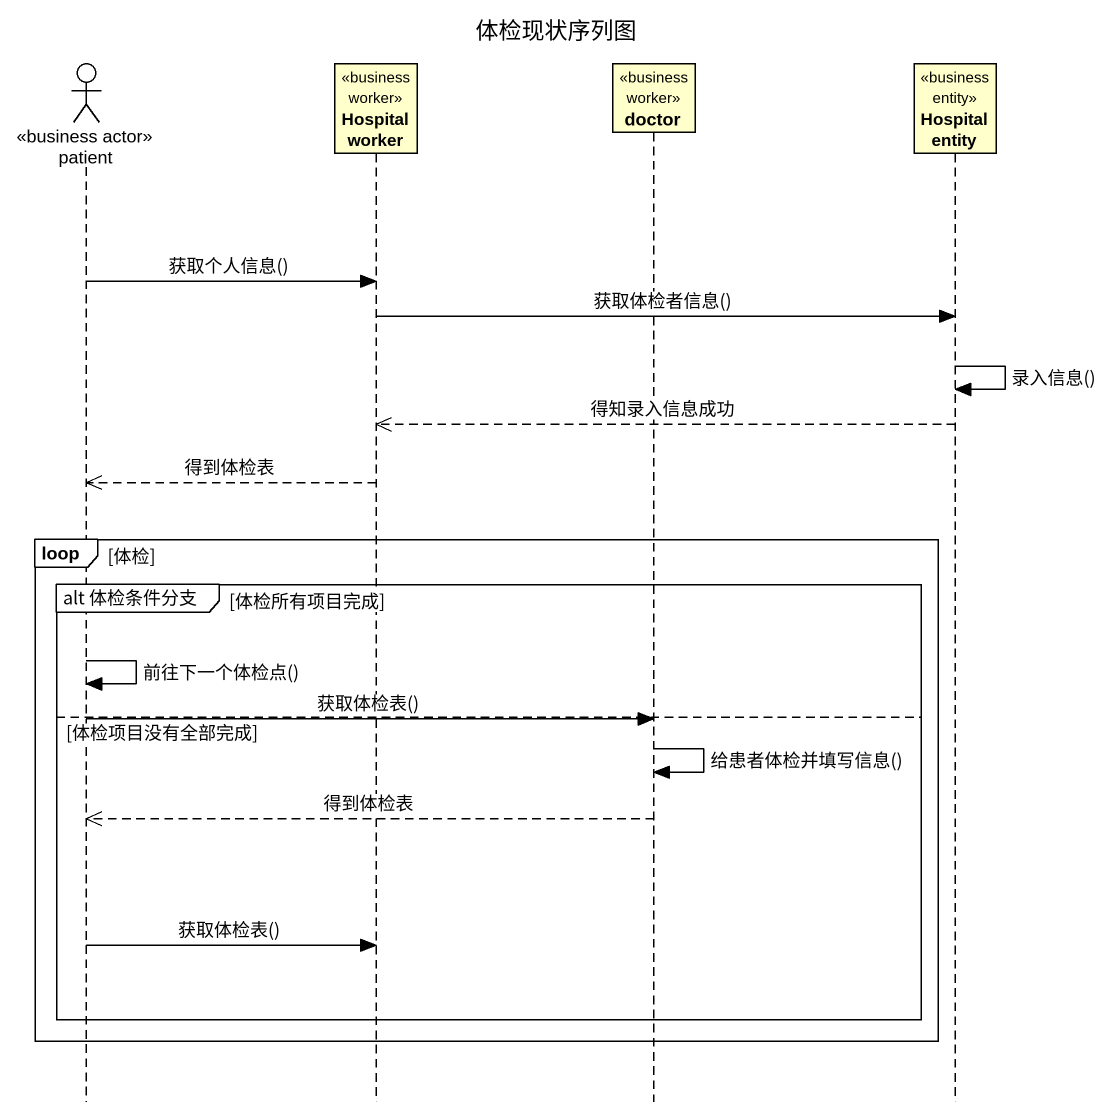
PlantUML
@startuml
title 体检现状序列图
hide footbox
actor patient <<business actor>>
participant "Hospital worker" as Hospital_worker <<business worker>>
participant doctor <<business worker>>
participant "Hospital entity" as Hospital_entity <<business entity>>

patient -> Hospital_worker : 获取个人信息()
Hospital_worker -> Hospital_entity : 获取体检者信息()
Hospital_entity -> Hospital_entity : 录入信息()
Hospital_entity -->> Hospital_worker : 得知录入信息成功
Hospital_worker -->> patient : 得到体检表
loop 体检
  group alt 体检条件分支 [体检所有项目完成]
    patient -> patient : 前往下一个体检点()
  else 体检项目没有全部完成
    patient -> doctor : 获取体检表()
    doctor -> doctor : 给患者体检并填写信息()
    doctor -->> patient : 得到体检表
    patient -> Hospital_worker : 获取体检表()
  end
end
@enduml
